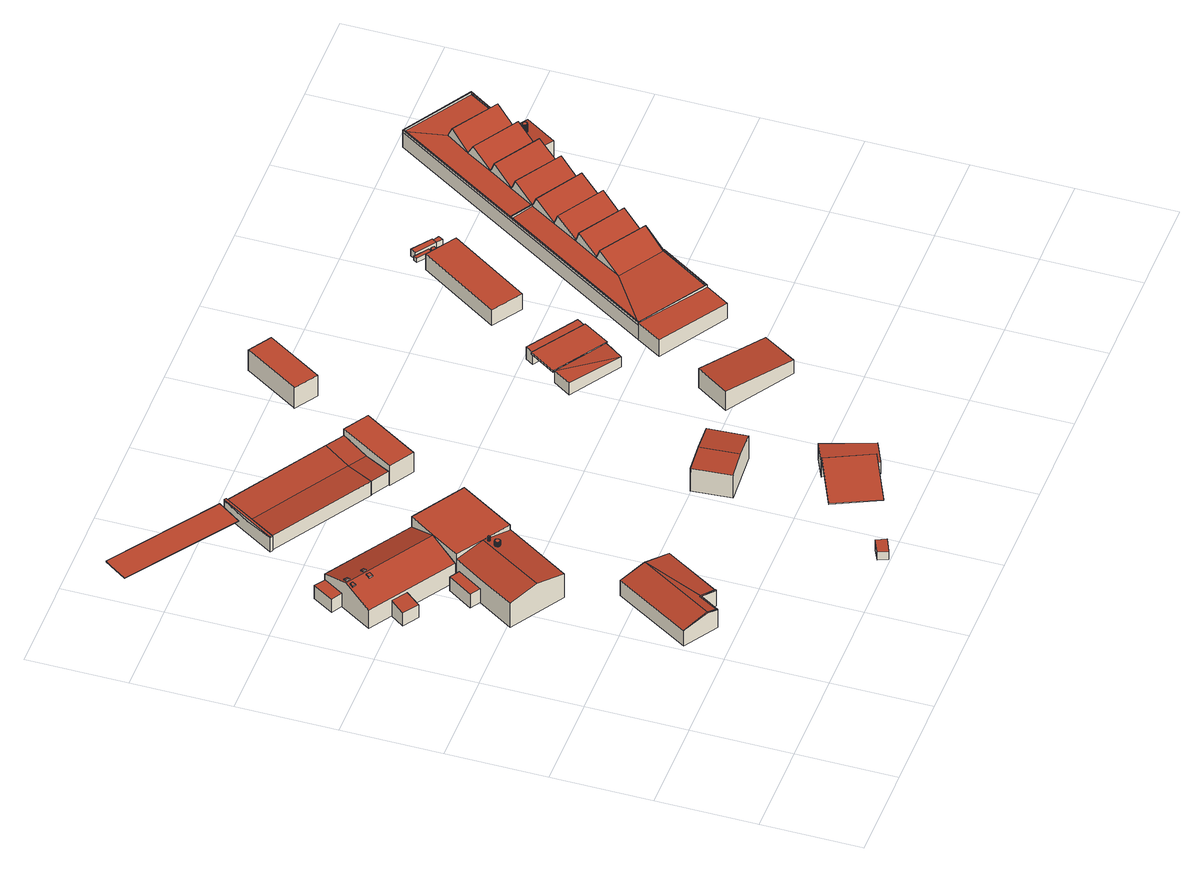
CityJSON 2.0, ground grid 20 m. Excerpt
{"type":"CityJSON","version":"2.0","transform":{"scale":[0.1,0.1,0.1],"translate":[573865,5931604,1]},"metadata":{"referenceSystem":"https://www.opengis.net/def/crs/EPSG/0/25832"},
"CityObjects":{
"building1":{"type":"Building","attributes":{"Grundfläche 2D":"187.489772","Grundhöhe NN":"2.319"},"children":["building1-1"],"geometry":[{"type":"Solid","lod":"3","boundaries":[[[[0,1,2,3,4,5]],[[6,7,8,5,4,3]],[[9,10,11,5,12,7]],[[8,7,12,5]],[[2,1,0,13,14]],[[6,3,2,14,15]],[[7,6,15,16]],[[9,7,16,17]],[[11,10,9,17,18]],[[13,0,5,11,18]],[[13,18,17,16,15,14]]]],"semantics":{"surfaces":[{"type":"RoofSurface"},{"type":"WallSurface"},{"type":"GroundSurface"}],"values":[[0,0,0,0,1,1,1,1,1,1,2]]}}]},
"building1-1":{"type":"BuildingInstallation","parents":["building1"],"geometry":[{"type":"MultiSurface","lod":"3","boundaries":[[[19,4,1]],[[3,4,19]],[[20,21,3]],[[21,4,3]],[[20,22,23,21]],[[23,22,24,25,26]],[[27,25,24]],[[19,1,2]],[[2,3,6,20,3,19]],[[6,7,22,20]],[[7,9,24,22]],[[27,24,9,10]],[[23,26,25,27,10,12,8]],[[28,21,23]],[[28,4,1,4,21]]],"semantics":{"surfaces":[{"type":"RoofSurface"},{"type":"WallSurface"}],"values":[0,0,0,0,0,0,0,1,1,1,1,1,1,1,1]}}]},
"building2":{"type":"Building","attributes":{"Grundfläche 2D":"279.116252","Grundhöhe NN":"2.523"},"children":["building2-1","building2-2","building2-3","building2-4"],"geometry":[{"type":"Solid","lod":"3","boundaries":[[[[29,30,31,32,33]],[[31,34,35,32]],[[36,37,38,39]],[[40,41,42,43]],[[36,39,44,45]],[[37,36,45,46]],[[38,37,46,47]],[[40,43,48,49]],[[41,40,49,50]],[[42,41,50,51]],[[33,32,35,52,53]],[[29,33,53,54]],[[30,29,54,55]],[[38,47,56,34,31,30,55,44,39]],[[42,51,52,35,34,56,48,43]],[[54,53,52,51,50,49,48,56,47,46,45,44,55]]]],"semantics":{"surfaces":[{"type":"RoofSurface"},{"type":"WallSurface"},{"type":"GroundSurface"}],"values":[[0,0,0,0,1,1,1,1,1,1,1,1,1,1,1,2]]}}]},
"building2-1":{"type":"BuildingInstallation","parents":["building2"],"geometry":[{"type":"MultiSurface","lod":"3","boundaries":[[[57,58,59,60]],[[61,62,60,59]],[[57,60,62,63]],[[63,64,58,57]],[[59,58,64,61]]],"semantics":{"surfaces":[{"type":"RoofSurface"},{"type":"WallSurface"}],"values":[0,1,1,1,1]}}]},
"building2-2":{"type":"BuildingInstallation","parents":["building2"],"geometry":[{"type":"MultiSurface","lod":"3","boundaries":[[[65,66,67,68]],[[67,69,70,68]],[[65,68,70,71]],[[71,72,66,65]],[[72,69,67,66]]],"semantics":{"surfaces":[{"type":"RoofSurface"},{"type":"WallSurface"}],"values":[0,1,1,1,1]}}]},
"building2-3":{"type":"BuildingInstallation","parents":["building2"],"geometry":[{"type":"MultiSurface","lod":"3","boundaries":[[[73,74,75,76]],[[76,75,77,78]],[[78,79,73,76]],[[74,73,79,80]],[[75,74,80,77]]],"semantics":{"surfaces":[{"type":"RoofSurface"},{"type":"WallSurface"}],"values":[0,1,1,1,1]}}]},
"building2-4":{"type":"BuildingInstallation","parents":["building2"],"geometry":[{"type":"MultiSurface","lod":"3","boundaries":[[[81,82,83,84]],[[84,83,85,86]],[[81,84,86,87]],[[87,88,82,81]],[[83,82,88,85]]],"semantics":{"surfaces":[{"type":"RoofSurface"},{"type":"WallSurface"}],"values":[0,1,1,1,1]}}]},
"building3":{"type":"Building","attributes":{"Grundfläche 2D":"373.819030","Grundhöhe NN":"2.533"},"children":["building3-1","building3-2"],"geometry":[{"type":"Solid","lod":"3","boundaries":[[[[89,90,91,92,93,94]],[[94,93,92,95,96,97]],[[98,99,100,101]],[[102,103,104,105,106,107,92,108]],[[109,110,111,112]],[[98,101,113,114]],[[99,98,114,115]],[[100,99,115,116]],[[111,117,118,97,96,95,119,120,112]],[[89,94,97,118,121]],[[90,89,121,122]],[[91,90,122,123]],[[119,95,107,106,105,104,53,52]],[[92,91,108]],[[107,95,92]],[[100,116,124,103,102,108,91,123,113,101]],[[104,103,124,53]],[[109,112,120,125]],[[110,109,125,126]],[[111,110,126,117]],[[118,117,126,125,120,119,52,53,124,116,115,114,113,123,122,121]]]],"semantics":{"surfaces":[{"type":"RoofSurface"},{"type":"WallSurface"},{"type":"GroundSurface"}],"values":[[0,0,0,0,0,1,1,1,1,1,1,1,1,1,1,1,1,1,1,1,2]]}}]},
"building3-1":{"type":"BuildingInstallation","parents":["building3"],"geometry":[{"type":"MultiSurface","lod":"3","boundaries":[[[127,128,129,130,131,132,133,134,135,136,137,138,139,140,141,142,143,144,145,146,147,148,149,150,151,152,153,154,155,156,157,158,159,160,161,162,163,164]],[[165,166,134,133]],[[166,167,135,134]],[[168,169,130,129]],[[169,170,131,130]],[[170,171,132,131]],[[171,165,133,132]],[[167,172,136,135]],[[172,173,137,136]],[[173,174,138,137]],[[139,138,174,175]],[[175,176,140,139]],[[176,177,141,140]],[[177,178,142,141]],[[178,179,143,142]],[[179,180,144,143]],[[180,181,145,144]],[[181,182,146,145]],[[182,183,147,146]],[[183,184,148,147]],[[184,185,149,148]],[[185,186,150,149]],[[186,187,151,150]],[[152,151,187,188]],[[188,189,153,152]],[[189,190,154,153]],[[190,191,155,154]],[[191,192,156,155]],[[192,193,157,156]],[[193,194,158,157]],[[194,195,159,158]],[[195,196,160,159]],[[196,197,161,160]],[[197,198,162,161]],[[198,199,163,162]],[[199,200,164,163]],[[200,201,127,164]],[[201,202,127]],[[202,203,128,127]],[[203,168,129,128]]],"semantics":{"surfaces":[{"type":"RoofSurface"},{"type":"WallSurface"}],"values":[0,1,1,1,1,1,1,1,1,1,1,1,1,1,1,1,1,1,1,1,1,1,1,1,1,1,1,1,1,1,1,1,1,1,1,1,1,1,1,1]}}]},
"building3-2":{"type":"BuildingInstallation","parents":["building3"],"geometry":[{"type":"MultiSurface","lod":"3","boundaries":[[[204,205,206,207,208,209,210,211,212,213,214,215,216,217,218]],[[205,204,219,220]],[[206,205,220,221]],[[207,206,221,222]],[[208,207,222,223]],[[209,208,223,224]],[[210,209,224,225]],[[211,210,225,226]],[[212,211,226,227]],[[213,212,227,228]],[[214,213,228,229]],[[215,214,229,230]],[[216,215,230,231]],[[217,216,231,232]],[[218,217,232,233]],[[204,218,233,219]]],"semantics":{"surfaces":[{"type":"RoofSurface"},{"type":"WallSurface"}],"values":[0,1,1,1,1,1,1,1,1,1,1,1,1,1,1,1]}}]},
"building4":{"type":"Building","attributes":{"Grundfläche 2D":"145.388857","Grundhöhe NN":"7.147"},"geometry":[{"type":"Solid","lod":"3","boundaries":[[[[234,235,236,237,238]],[[239,240,241,238,237,236]],[[241,242,234,238]],[[242,243,235,234]],[[243,239,236,235]],[[239,243,242,241,240]]]],"semantics":{"surfaces":[{"type":"RoofSurface"},{"type":"WallSurface"},{"type":"GroundSurface"}],"values":[[0,1,1,1,1,2]]}}]},
"building5":{"type":"Building","attributes":{"Grundfläche 2D":"2.441021","Grundhöhe NN":"2.620"},"geometry":[{"type":"Solid","lod":"3","boundaries":[[[[244,245,246]],[[244,246,247]],[[248,249,246,245]],[[249,250,247,246]],[[250,251,244,247]],[[251,248,245,244]],[[251,250,249,248]]]],"semantics":{"surfaces":[{"type":"RoofSurface"},{"type":"WallSurface"},{"type":"GroundSurface"}],"values":[[0,0,1,1,1,1,2]]}}]},
"building6":{"type":"Building","attributes":{"Grundfläche 2D":"6.057416","Grundhöhe NN":"1.686"},"geometry":[{"type":"Solid","lod":"3","boundaries":[[[[252,253,254,255]],[[256,257,255,254]],[[257,258,252,255]],[[258,259,253,252]],[[259,256,254,253]],[[259,258,257,256]]]],"semantics":{"surfaces":[{"type":"RoofSurface"},{"type":"WallSurface"},{"type":"GroundSurface"}],"values":[[0,1,1,1,1,2]]}}]},
"building7":{"type":"Building","attributes":{"Grundfläche 2D":"298.658834","Grundhöhe NN":"2.404"},"children":["building7-1"],"geometry":[{"type":"Solid","lod":"3","boundaries":[[[[260,261,262,263,264,265]],[[266,267,263,262,261]],[[268,269,267]],[[269,263,267]],[[265,264,263,270,271]],[[272,273,270]],[[271,270,273,265]],[[273,274,265]],[[266,261,260,275,276]],[[267,266,276,277]],[[268,267,277,278]],[[269,268,278,279]],[[272,270,263,269,279,280]],[[281,274,273,272,280,282]],[[283,265,274,281]],[[260,265,283,275]],[[277,276,275,283,281,282,280,279,278]]]],"semantics":{"surfaces":[{"type":"RoofSurface"},{"type":"WallSurface"},{"type":"GroundSurface"}],"values":[[0,0,0,0,0,0,0,0,1,1,1,1,1,1,1,1,2]]}}]},
"building7-1":{"type":"BuildingInstallation","parents":["building7"],"geometry":[{"type":"MultiSurface","lod":"3","boundaries":[[[284,285,286,287,288]],[[270,272,288,287,269,263]],[[272,273,284,288]],[[268,286,285,284,273,271,264,262,267]],[[268,269,287,286]]],"semantics":{"surfaces":[{"type":"RoofSurface"},{"type":"WallSurface"}],"values":[0,1,1,1,1]}}]},
"building8":{"type":"Building","attributes":{"Grundfläche 2D":"52.483852","Grundhöhe NN":"1.952"},"children":["building8-1"],"geometry":[{"type":"Solid","lod":"3","boundaries":[[[[289,290,291,292,293,294,295,296]],[[292,291,297,298]],[[291,290,299,297]],[[300,294,293,292,298,301]],[[295,294,300,302]],[[296,295,302,303]],[[289,296,303,304]],[[290,289,304,299]],[[304,303,302,300,301,298,297,299]]]],"semantics":{"surfaces":[{"type":"RoofSurface"},{"type":"WallSurface"},{"type":"GroundSurface"}],"values":[[0,1,1,1,1,1,1,1,2]]}}]},
"building8-1":{"type":"BuildingInstallation","parents":["building8"],"geometry":[{"type":"MultiSurface","lod":"3","boundaries":[[[305,306,307,308,309]],[[307,306,310,311]],[[308,307,311,312]],[[313,305,309,308,312,314]],[[306,305,313,310]],[[312,311,310,313,314]]],"semantics":{"surfaces":[{"type":"RoofSurface"},{"type":"WallSurface"},{"type":"OuterCeilingSurface"}],"values":[0,1,1,1,1,2]}}]},
"building9":{"type":"Building","attributes":{"Grundfläche 2D":"52.788072","Grundhöhe NN":"2.530"},"geometry":[{"type":"Solid","lod":"3","boundaries":[[[[266,261,315,316]],[[260,317,315,261]],[[318,316,315,317,319]],[[266,316,318,320]],[[260,261,266,320,321]],[[317,260,321,319]],[[318,319,321,320]]]],"semantics":{"surfaces":[{"type":"RoofSurface"},{"type":"WallSurface"},{"type":"GroundSurface"}],"values":[[0,0,1,1,1,1,2]]}}]},
"building10":{"type":"Building","attributes":{"Grundfläche 2D":"87.563898","Grundhöhe NN":"2.331"},"geometry":[{"type":"Solid","lod":"3","boundaries":[[[[322,323,324,325]],[[326,322,325,327]],[[327,325,324,328,329]],[[326,327,329,330]],[[323,322,326,330,331]],[[324,323,331,328]],[[329,328,331,330]]]],"semantics":{"surfaces":[{"type":"RoofSurface"},{"type":"WallSurface"},{"type":"GroundSurface"}],"values":[[0,0,1,1,1,1,2]]}}]},
"building11":{"type":"Building","attributes":{"Grundfläche 2D":"74.226587","Grundhöhe NN":"2.561"},"geometry":[{"type":"Solid","lod":"3","boundaries":[[[[332,333,334,335]],[[333,332,336,337]],[[334,333,337,338]],[[335,334,338,339]],[[332,335,339,336]],[[337,336,339,338]]]],"semantics":{"surfaces":[{"type":"RoofSurface"},{"type":"WallSurface"},{"type":"GroundSurface"}],"values":[[0,1,1,1,1,2]]}}]},
"building12":{"type":"Building","attributes":{"Grundfläche 2D":"70.359444","Grundhöhe NN":"2.537"},"geometry":[{"type":"Solid","lod":"3","boundaries":[[[[340,341,342,343,344,345]],[[346,347,343,342,341,340,348,349]],[[344,343,347,350]],[[345,344,350,351]],[[340,345,351,348]],[[347,346,349,348,351,350]]]],"semantics":{"surfaces":[{"type":"RoofSurface"},{"type":"WallSurface"},{"type":"GroundSurface"}],"values":[[0,1,1,1,1,2]]}}]},
"building13":{"type":"Building","attributes":{"Grundfläche 2D":"123.271387","Grundhöhe NN":"1.853"},"geometry":[{"type":"Solid","lod":"3","boundaries":[[[[352,353,354,355]],[[356,357,355,354]],[[357,358,352,355]],[[358,359,353,352]],[[359,356,354,353]],[[359,358,357,356]]]],"semantics":{"surfaces":[{"type":"RoofSurface"},{"type":"WallSurface"},{"type":"GroundSurface"}],"values":[[0,1,1,1,1,2]]}}]},
"building14":{"type":"Building","attributes":{"Grundfläche 2D":"74.408425","Grundhöhe NN":"2.533"},"children":["building14-1"],"geometry":[{"type":"Solid","lod":"3","boundaries":[[[[360,361,362]],[[363,361,360]],[[364,365,366,367]],[[368,367,366,369]],[[367,368,370,364]],[[365,364,370,371]],[[371,369,366,365]],[[361,372,373,362]],[[360,362,373,374]],[[374,375,363,360]],[[372,361,363,375]],[[375,374,373,372]],[[371,370,368,369]]]],"semantics":{"surfaces":[{"type":"RoofSurface"},{"type":"WallSurface"},{"type":"GroundSurface"}],"values":[[0,0,0,1,1,1,1,1,1,1,1,2,2]]}}]},
"building14-1":{"type":"BuildingInstallation","parents":["building14"],"geometry":[{"type":"MultiSurface","lod":"3","boundaries":[[[376,377,378,379,380,381,382,383]],[[380,379,384,385]],[[382,381,380,385,386,383]],[[376,383,386,387]],[[379,378,377,376,387,384]],[[386,385,384,387]]],"semantics":{"surfaces":[{"type":"RoofSurface"},{"type":"WallSurface"},{"type":"OuterCeilingSurface"}],"values":[0,1,1,1,1,2]}}]},
"building15":{"type":"Building","attributes":{"Grundfläche 2D":"134.107677","Grundhöhe NN":"2.709"},"geometry":[{"type":"Solid","lod":"3","boundaries":[[[[388,389,390,391]],[[392,393,391,390]],[[393,394,388,391]],[[394,395,389,388]],[[395,392,390,389]],[[395,394,393,392]]]],"semantics":{"surfaces":[{"type":"RoofSurface"},{"type":"WallSurface"},{"type":"GroundSurface"}],"values":[[0,1,1,1,1,2]]}}]},
"building16":{"type":"Building","attributes":{"Grundfläche 2D":"2.543362","Grundhöhe NN":"2.785"},"geometry":[{"type":"Solid","lod":"3","boundaries":[[[[396,397,398,399,400,401]],[[402,403,400,399]],[[403,404,401,400]],[[404,405,396,401]],[[405,406,397,396]],[[406,407,398,397]],[[407,402,399,398]],[[402,407,406,405,404,403]]]],"semantics":{"surfaces":[{"type":"RoofSurface"},{"type":"WallSurface"},{"type":"GroundSurface"}],"values":[[0,1,1,1,1,1,1,2]]}}]},
"building17":{"type":"Building","attributes":{"Grundfläche 2D":"6.200685","Grundhöhe NN":"2.788"},"geometry":[{"type":"Solid","lod":"3","boundaries":[[[[408,409,410,411,412]],[[403,410,409,408,413,404]],[[411,410,403,414]],[[412,411,414,415]],[[408,412,415,413]],[[403,404,413,415,414]]]],"semantics":{"surfaces":[{"type":"RoofSurface"},{"type":"WallSurface"},{"type":"GroundSurface"}],"values":[[0,1,1,1,1,2]]}}]},
"building18":{"type":"Building","attributes":{"Grundfläche 2D":"0.767746","Grundhöhe NN":"2.797"},"geometry":[{"type":"Solid","lod":"3","boundaries":[[[[416,417,418,419]],[[420,421,417,416]],[[419,422,420,416]],[[421,423,418,417]],[[423,422,419,418]],[[423,421,420,422]]]],"semantics":{"surfaces":[{"type":"RoofSurface"},{"type":"WallSurface"},{"type":"GroundSurface"}],"values":[[0,1,1,1,1,2]]}}]},
"building19":{"type":"Building","attributes":{"Grundfläche 2D":"1.452142","Grundhöhe NN":"2.817"},"geometry":[{"type":"Solid","lod":"3","boundaries":[[[[424,425,426,427]],[[428,429,427,426]],[[429,430,424,427]],[[430,431,425,424]],[[431,428,426,425]],[[431,430,429,428]]]],"semantics":{"surfaces":[{"type":"RoofSurface"},{"type":"WallSurface"},{"type":"GroundSurface"}],"values":[[0,1,1,1,1,2]]}}]},
"building20":{"type":"Building","attributes":{"Grundfläche 2D":"1189.250012","Grundhöhe NN":"2.239"},"children":["building20-1","building20-2"],"geometry":[{"type":"MultiSurface","lod":"3","boundaries":[[[432,433,434,435,436,437,438,439,440,441,442,443,444,445,446,447]],[[448,449,450,451,452]],[[453,452,451,454,455,456,457,458,459,460,461,462,463,464,465,466]],[[467,464,463,468,469]],[[470,471,472]],[[473,474,475,476,477,478,479,471,470]],[[480,481,482,483,484,485]],[[486,480,485,487]],[[488,489,490,491,492]],[[450,493,494]],[[451,450,494,495]],[[496,495,494,497]],[[498,499,500,501]],[[498,501,484]],[[498,484,483]],[[502,503,504,505,470]],[[445,504,503,446]],[[504,445,506]],[[507,496,497,508]],[[509,507,508,510]],[[511,486,487,512]],[[511,512,513]],[[514,513,477]],[[511,513,514]],[[515,509,510,516]],[[499,515,516,500]],[[477,517,518,519,520,521,514]],[[520,522,505,521]],[[523,493,450,437,436,435]],[[438,437,450,449]],[[449,448,439,438]],[[452,453,440,439,448]],[[442,441,466,465,464]],[[444,443,442,464,467,469]],[[469,468,445,444]],[[524,525,447,446]],[[525,526,432,447]],[[527,489,433,432,526]],[[433,489,488,492,434]],[[492,523,435,434]],[[487,485,484,528,529]],[[481,480,486,460,459,458,457,483,482]],[[525,524,530,531]],[[526,525,531,532]],[[527,526,532,533]],[[492,534,535,523]],[[493,523,535,536]],[[489,527,533,537,490]],[[491,490,537,538]],[[492,491,538,534]],[[497,494,493,536,539]],[[496,454,451,495]],[[484,501,500,540,528]],[[498,483,457,456,499]],[[530,524,446,503,502,470,472,541,542]],[[445,468,463,506]],[[505,504,506,463,462]],[[510,508,497,539,543]],[[507,509,455,454,496]],[[478,477,513,512,487,529,544]],[[511,514,461,460,486]],[[500,516,510,543,540]],[[515,499,456,455,509]],[[476,475,474,473,470,522,520,519,518,517,477]],[[470,505,522]],[[521,505,462,461,514]],[[479,478,544,545]],[[471,479,545,546]],[[472,471,546,541]],[[532,531,530,542,541,546,545,544,529,528,540,543,539,536,535,534,538,537,533]]],"semantics":{"surfaces":[{"type":"RoofSurface"},{"type":"WallSurface"},{"type":"GroundSurface"}],"values":[0,0,0,0,0,0,0,0,0,0,0,0,0,0,0,0,0,0,0,0,0,0,0,0,0,0,0,0,1,1,1,1,1,1,1,1,1,1,1,1,1,1,1,1,1,1,1,1,1,1,1,1,1,1,1,1,1,1,1,1,1,1,1,1,1,1,1,1,1,2]}}]},
"building20-1":{"type":"BuildingInstallation","parents":["building20"],"geometry":[{"type":"MultiSurface","lod":"3","boundaries":[[[440,547,548,441]],[[458,459,548,547]],[[466,441,548,459]],[[458,547,440,453]]],"semantics":{"surfaces":[{"type":"RoofSurface"},{"type":"WallSurface"}],"values":[0,1,1,1]}}]},
"building20-2":{"type":"BuildingInstallation","parents":["building20"],"geometry":[{"type":"MultiSurface","lod":"3","boundaries":[[[549,550,551,552,553,554,555,556,557,558,559,560,561,562,563,564,565,566,567,568,569,570,571,572,573,574,575,576,577,578]],[[549,578,579,580]],[[550,549,580,581]],[[577,576,582,583]],[[578,577,583,579]],[[551,550,581,584]],[[552,551,584,585]],[[553,552,585,586]],[[554,553,586,587]],[[555,554,587,588]],[[556,555,588,589]],[[557,556,589,590]],[[558,557,590,591]],[[559,558,591,592]],[[560,559,592,593]],[[561,560,593,594]],[[562,561,594,595]],[[563,562,595,596]],[[564,563,596,597]],[[565,564,597,598]],[[566,565,598,599]],[[567,566,599,600]],[[568,567,600,601]],[[569,568,601,602]],[[570,569,602,603]],[[571,570,603,604]],[[572,571,604,605]],[[573,572,605,606]],[[574,573,606,607]],[[575,574,607,608]],[[576,575,608,582]]],"semantics":{"surfaces":[{"type":"RoofSurface"},{"type":"WallSurface"}],"values":[0,1,1,1,1,1,1,1,1,1,1,1,1,1,1,1,1,1,1,1,1,1,1,1,1,1,1,1,1,1,1]}}]}
},
"vertices":[
[298,431,50],[207,281,50],[206,279,50],[254,249,61],[256,251,61],[347,401,61],[273,237,56],[297,276,56],[298,278,56],[326,258,50],[328,260,50],[395,370,50],[299,278,56],[298,431,13],[206,279,13],[273,237,13],[297,276,13],[326,258,13],[395,370,13],
[206,279,51],[273,237,57],[273,240,57],[297,276,57],[296,279,57],[326,258,52],[299,278,57],[298,278,57],[328,260,52],[273,240,56],
[306,831,59],[136,940,59],[102,887,82],[272,779,82],[305,830,60],[68,833,59],[237,725,59],[114,952,47],[88,910,47],[109,898,47],[134,938,47],[95,777,46],[125,757,46],[142,785,53],[113,804,53],[134,938,15],[114,952,15],[88,910,15],[109,898,15],[113,804,15],[95,777,15],[125,757,15],[142,785,15],[237,725,15],[305,830,15],[306,831,15],[136,940,15],[68,833,15],
[137,849,81],[141,856,83],[135,860,83],[131,853,81],[135,860,81],[131,853,78],[137,849,78],[141,856,80],
[147,864,83],[151,870,80],[145,874,80],[141,868,83],[145,874,78],[141,868,80],[147,864,80],[151,870,78],
[105,870,80],[108,877,82],[102,880,82],[98,874,80],[102,880,80],[98,874,78],[105,870,78],[108,877,80],
[118,891,80],[112,895,80],[108,889,83],[114,885,83],[108,889,80],[114,885,80],[118,891,78],[112,895,78],
[259,525,73],[341,654,72],[340,655,73],[287,688,85],[272,664,85],[206,558,85],[235,721,73],[198,664,73],[152,592,73],[369,660,42],[386,686,40],[367,699,40],[351,673,42],[367,699,85],[409,765,85],[305,830,85],[272,779,85],[237,725,85],[235,721,85],[340,655,85],[211,727,48],[178,677,48],[198,664,48],[231,715,48],[351,673,15],[369,660,15],[386,686,15],[367,699,15],[198,664,15],[152,592,15],[235,721,15],[231,715,15],[259,525,15],[341,654,15],[340,655,15],[409,765,15],[211,727,15],[178,677,15],
[283,655,94],[284,655,94],[285,655,94],[286,655,94],[286,656,94],[287,656,94],[287,657,94],[288,657,94],[288,658,94],[288,659,94],[288,660,94],[288,661,94],[288,662,94],[287,663,94],[287,664,94],[286,664,94],[285,664,94],[285,665,94],[284,665,94],[283,665,94],[282,665,94],[281,665,94],[281,664,94],[280,664,94],[280,663,94],[279,663,94],[279,662,94],[278,662,94],[278,661,94],[278,660,94],[278,659,94],[278,658,94],[279,658,94],[279,657,94],[280,656,94],[281,656,94],[281,655,94],[282,655,94],[287,657,82],[288,657,82],[288,658,82],[285,655,82],[286,655,82],[286,656,82],[287,656,82],[288,659,82],[288,660,82],[288,661,82],[288,662,82],[287,663,83],[287,664,83],[286,664,83],[285,664,83],[285,665,83],[284,665,83],[283,665,84],[282,665,84],[281,665,84],[281,664,84],[280,664,84],[280,663,84],[279,663,84],[279,662,84],[278,662,84],[278,661,84],[278,660,84],[278,659,84],[278,658,84],[279,658,84],[279,657,83],[280,656,83],[281,656,83],[281,655,83],[282,655,83],[283,655,83],[283,655,82],[284,655,82],
[290,676,94],[291,676,94],[291,677,94],[291,678,94],[291,679,94],[290,680,94],[289,680,94],[288,680,94],[288,679,94],[287,679,94],[287,678,94],[287,677,94],[288,677,94],[288,676,94],[289,676,94],[290,676,84],[291,676,84],[291,677,84],[291,678,84],[291,679,84],[290,680,84],[289,680,84],[288,680,84],[288,679,84],[287,679,84],[287,678,84],[287,677,84],[288,677,84],[288,676,84],[289,676,84],
[218,1131,63],[251,1178,63],[40,1324,63],[32,1312,63],[8,1278,63],[40,1324,61],[32,1312,61],[8,1278,61],[218,1131,61],[251,1178,61],
[354,632,35],[343,638,34],[333,620,34],[344,614,35],[343,638,16],[333,620,16],[344,614,16],[354,632,16],
[550,4,27],[576,15,32],[567,35,31],[542,23,27],[567,35,7],[542,23,7],[550,4,7],[576,15,7],
[410,943,48],[443,997,42],[247,1120,42],[243,1123,42],[221,1080,46],[214,1066,48],[476,1051,48],[280,1174,48],[281,1176,48],[277,1178,48],[209,1069,48],[213,1067,48],[208,1067,48],[212,1065,48],[213,1064,48],[410,943,14],[476,1051,14],[280,1174,14],[281,1176,14],[277,1178,14],[208,1067,14],[213,1064,14],[212,1065,14],[214,1066,14],
[212,1065,51],[280,1174,51],[281,1176,51],[277,1178,51],[208,1067,51],
[762,209,48],[718,189,48],[718,188,48],[760,97,40],[757,96,40],[756,96,40],[760,89,39],[807,111,39],[718,188,10],[760,97,10],[718,189,10],[756,96,10],[757,96,10],[760,89,10],[807,111,10],[762,209,10],
[760,97,57],[718,188,57],[606,137,57],[647,46,57],[757,96,57],[718,188,55],[606,137,55],[647,46,55],[760,97,55],[757,96,55],
[478,975,42],[512,1028,48],[445,921,48],[512,1028,15],[445,921,15],[476,1051,15],[410,943,15],
[666,324,72],[721,328,68],[716,407,68],[660,403,72],[611,320,68],[605,400,68],[716,407,13],[605,400,13],[611,320,13],[721,328,13],
[561,999,63],[512,1029,63],[444,919,63],[492,889,63],[561,999,16],[512,1029,16],[444,919,16],[492,889,16],
[657,1259,65],[656,1257,65],[588,1150,65],[587,1148,65],[632,1119,65],[702,1230,65],[588,1150,15],[587,1148,15],[657,1259,15],[656,1257,15],[632,1119,15],[702,1230,15],
[967,324,42],[1009,391,42],[877,475,56],[835,409,55],[877,475,9],[835,409,9],[967,324,9],[1009,391,9],
[879,623,40],[801,724,44],[778,688,44],[903,660,42],[946,728,43],[845,793,44],[835,777,44],[936,713,43],[936,713,15],[835,777,15],[946,728,15],[845,793,15],[801,724,15],[778,688,15],[879,623,15],[903,660,15],
[938,711,44],[936,713,44],[835,777,46],[832,779,46],[798,726,46],[801,724,46],[903,660,44],[905,658,44],[832,779,42],[798,726,42],[905,658,42],[938,711,42],
[967,841,55],[1072,1002,55],[1013,1040,55],[909,880,55],[1013,1040,17],[909,880,17],[967,841,17],[1072,1002,17],
[1030,1069,28],[1025,1061,28],[1052,1042,28],[1056,1049,28],[1032,1066,28],[1033,1067,28],[1056,1049,18],[1032,1066,18],[1033,1067,18],[1030,1069,18],[1025,1061,18],[1052,1042,18],
[1039,1077,34],[1033,1067,34],[1032,1066,34],[1071,1039,34],[1078,1049,34],[1039,1077,18],[1071,1039,18],[1078,1049,18],
[1066,1042,28],[1059,1047,28],[1054,1040,28],[1062,1035,28],[1066,1042,18],[1059,1047,18],[1062,1035,18],[1054,1040,18],
[1085,1032,31],[1091,1041,31],[1079,1048,31],[1074,1040,31],[1079,1048,18],[1074,1040,18],[1085,1032,18],[1091,1041,18],
[1318,1186,53],[962,618,53],[1098,532,53],[1163,636,53],[1162,636,53],[1161,637,53],[1097,534,53],[964,618,53],[1158,926,53],[1159,928,53],[1319,1183,53],[1451,1101,53],[1452,1100,53],[1418,1047,53],[1420,1046,53],[1455,1101,53],[964,618,49],[1097,534,49],[1161,637,51],[1072,692,51],[966,620,49],[1158,926,49],[1104,745,51],[1136,795,51],[1168,847,51],[1200,899,51],[1201,899,51],[1202,901,51],[1232,949,51],[1265,1000,51],[1298,1054,51],[1332,1104,51],[1319,1183,49],[1318,1181,49],[1159,928,49],[1451,1101,49],[1418,1047,51],[1452,1100,49],[1386,995,54],[1418,981,52],[1389,999,54],[1381,987,54],[1378,982,54],[1378,981,54],[1375,977,54],[1354,944,54],[1350,936,54],[1378,918,52],[1228,941,77],[1202,901,56],[1201,899,55],[1200,899,54],[1290,841,54],[1318,884,77],[1232,949,54],[1323,892,54],[1087,538,48],[962,618,52],[931,568,52],[1067,484,48],[1098,532,48],[1162,636,51],[1189,680,77],[1099,737,77],[1104,745,54],[1194,688,54],[1195,890,77],[1168,847,54],[1259,790,54],[1286,834,77],[1389,999,56],[1414,1037,77],[1325,1094,77],[1298,1054,54],[1332,1104,53],[1131,788,77],[1221,732,77],[1136,795,54],[1226,739,54],[1260,992,77],[1350,936,77],[1350,936,76],[1265,1000,54],[1163,839,77],[1254,783,77],[1375,977,71],[1378,981,73],[1378,982,74],[1381,987,77],[1292,1043,77],[1386,995,60],[1163,636,51],[1420,1046,51],[1455,1101,48],[1318,1186,48],[962,618,48],[1290,841,12],[1323,892,12],[1420,1046,12],[1455,1101,12],[1318,1186,12],[962,618,12],[1098,532,12],[1163,636,12],[1162,636,12],[931,568,12],[1067,484,12],[1194,688,12],[1259,790,12],[1389,999,12],[1414,1037,12],[1226,739,12],[1350,936,12],[1378,918,12],[1418,981,12],
[1201,899,53],[1202,901,53],
[1387,973,73],[1388,973,73],[1388,974,73],[1388,975,73],[1388,976,73],[1388,977,73],[1387,977,73],[1387,978,73],[1386,979,73],[1385,979,73],[1384,979,73],[1384,980,73],[1383,980,73],[1382,979,73],[1381,979,73],[1380,978,73],[1379,977,73],[1379,976,73],[1379,975,73],[1379,974,73],[1379,973,73],[1380,972,73],[1380,971,73],[1381,971,73],[1382,971,73],[1383,970,73],[1384,970,73],[1385,971,73],[1386,971,73],[1387,972,73],[1387,972,54],[1387,973,54],[1388,973,54],[1385,971,54],[1386,971,54],[1388,974,54],[1388,975,54],[1388,976,54],[1388,977,54],[1387,977,54],[1387,978,54],[1386,979,54],[1385,979,54],[1384,979,54],[1384,980,54],[1383,980,54],[1382,979,54],[1381,979,54],[1380,978,54],[1379,977,54],[1379,976,54],[1379,975,54],[1379,974,54],[1379,973,54],[1380,972,54],[1380,971,54],[1381,971,54],[1382,971,54],[1383,970,54],[1384,970,54]
]}
